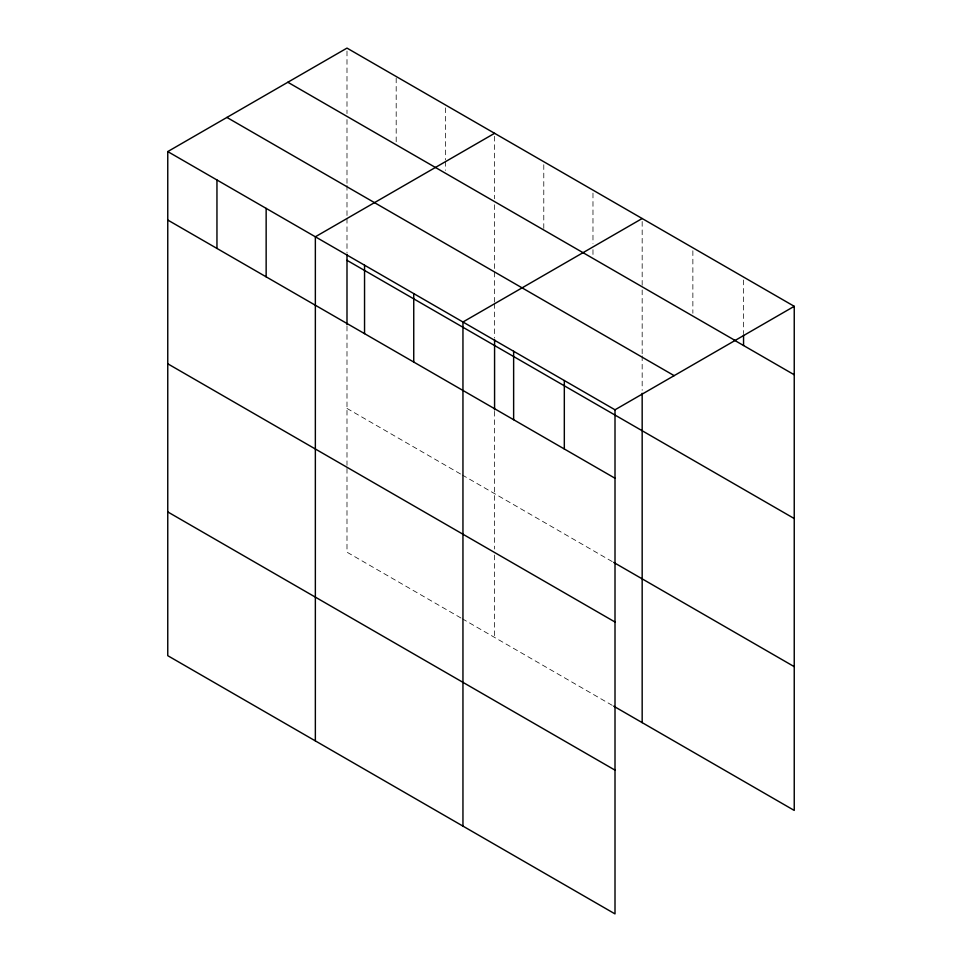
<?xml version="1.0" encoding="UTF-8"?>
<svg xmlns="http://www.w3.org/2000/svg" width="962" height="962" viewBox="0 0 962 962"><rect width="100%" height="100%" fill="white"/><g stroke="black" fill="none" stroke-linecap="round" stroke-linejoin="round"><path stroke-width="0.72" stroke-dasharray="4.81 3.61" d="M346.993 408.441L460.918 474.218M462.217 474.963L612.397 561.676M460.918 617.977L346.993 552.2L346.993 466.847M462.217 618.734L612.397 705.435M743.554 280.026L743.554 333.61M692.868 250.769L692.868 313.263M642.171 221.5L642.171 285.498M642.171 289.971L642.171 354.365M642.171 355.868L642.171 390.307M592.977 193.097L592.977 243.699M592.977 249.651L592.977 255.603M543.783 164.694L543.783 228.679M494.576 136.291L494.576 198.797M494.576 204.762L494.576 302.104M494.576 303.595L494.576 338.047M494.576 411.363L494.576 549.062M494.576 555.05L494.576 637.421M445.382 107.888L445.382 159.969M445.382 161.46L445.382 170.382M396.188 77.994L396.188 141.979M346.993 51.082L346.993 113.576M346.993 119.553L346.993 183.946M346.993 185.438L346.993 216.895M346.993 218.386L346.993 252.838M346.993 326.154L346.993 465.343"/><path stroke-width="1.44" d="M167.761 151.575L615.007 409.8L615.007 913.9L167.761 655.687L167.761 151.575L346.993 48.1L794.239 306.313L794.239 810.425L613.696 706.18M494.576 133.309L315.356 236.784L315.356 740.896M642.171 218.53L462.95 322.005L462.95 826.105M615.007 409.8L794.239 306.313M287.842 82.251L735.1 340.464M734.451 340.259L794.239 374.771M226.9 117.424L674.158 375.649M346.993 260.317L794.239 518.542M167.761 220.033L615.007 478.246M613.696 562.421L794.239 666.654M167.761 363.792L615.007 622.017M167.761 511.916L615.007 770.141M743.554 335.089L743.554 345.514M642.171 393.302L642.171 722.63M564.321 380.531L564.321 448.989M513.636 351.262L513.636 419.721M494.576 339.538L494.576 409.872M413.744 293.602L413.744 362.049M364.55 265.199L364.55 333.646M346.993 254.329L346.993 324.651M266.149 208.381L266.149 276.84M216.955 179.978L216.955 248.436"/></g></svg>
